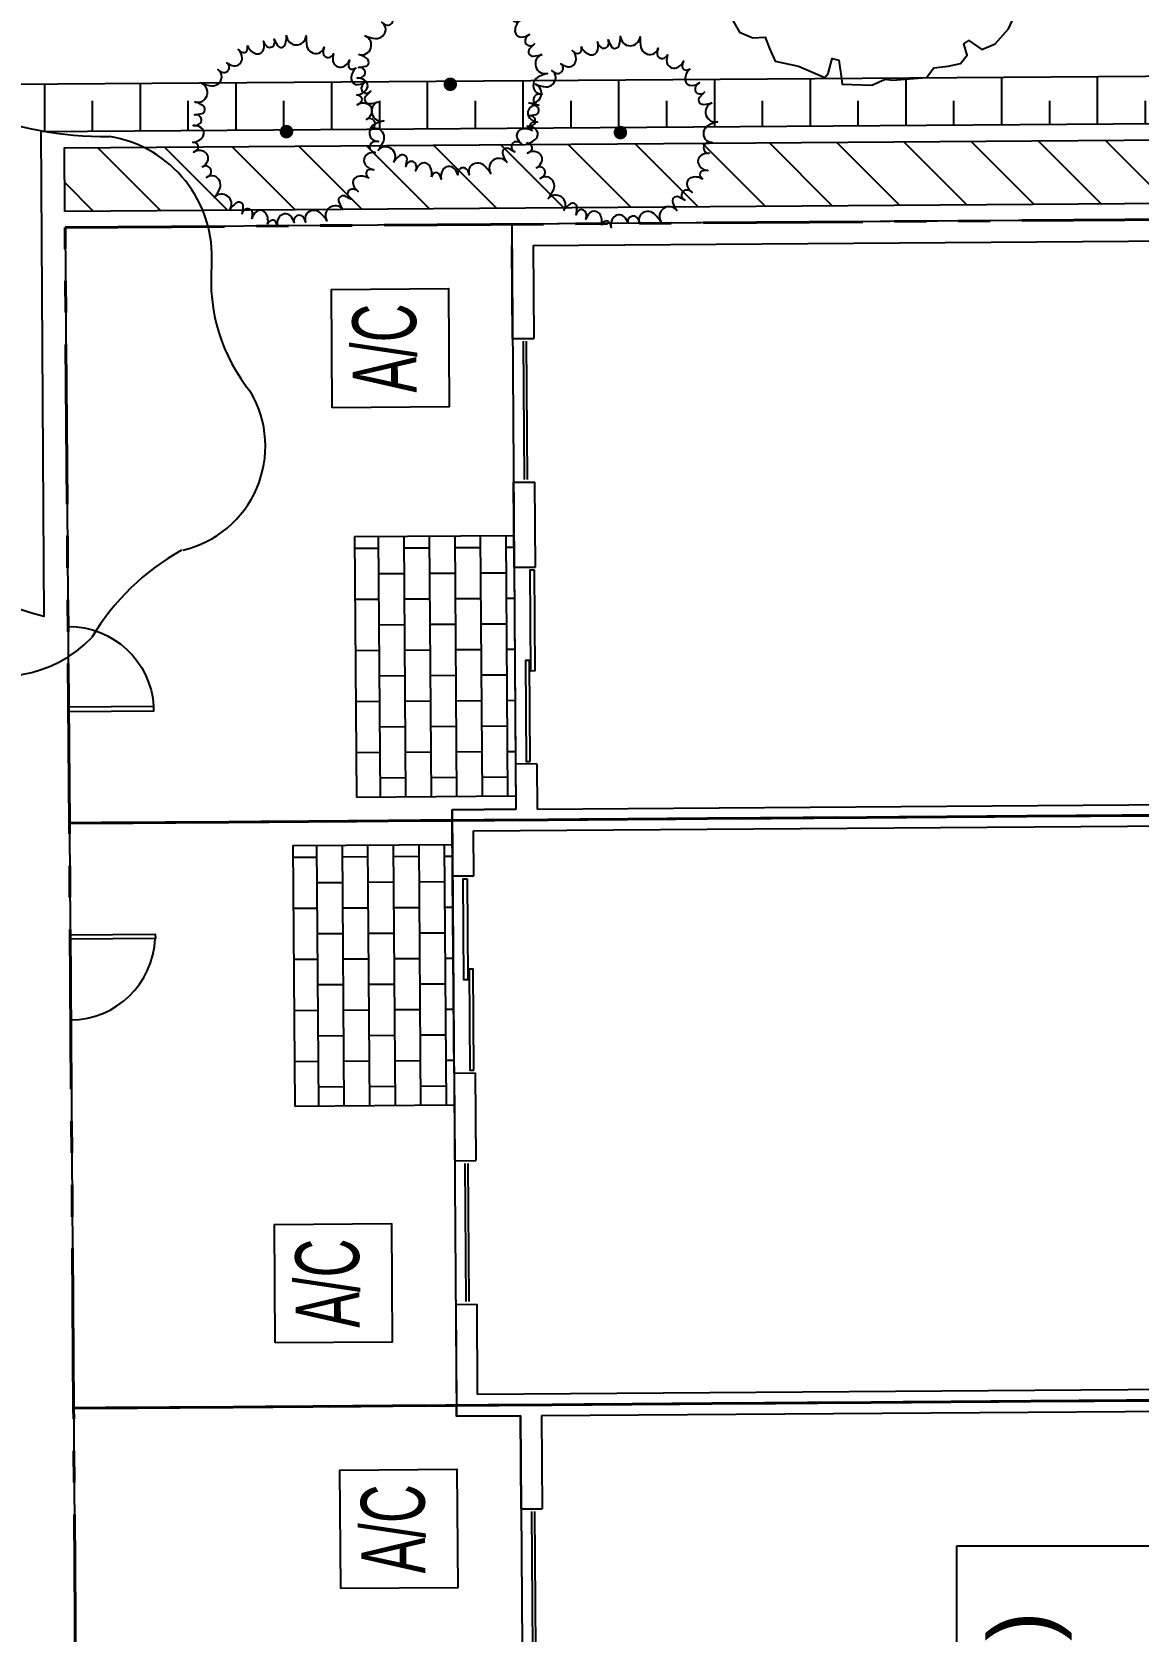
# Model space of a CAD drawing. Header units: feet. Extents: x 919634 to 928945, y 707022 to 708026.
# Drawn here: x 920717.7 to 920752.4, y 707408.5 to 707458.6 of the extents above; entities that cross this region are included whole.
import ezdxf

# ---------------------------------------------------------------- set-up
doc = ezdxf.new("R2010")
doc.units = ezdxf.units.FT
doc.header["$LTSCALE"] = 20
doc.header["$MEASUREMENT"] = 0
doc.linetypes.add('Site Plan$0$PHANTOM2', pattern=[1.25, 0.625, -0.125, 0.125, -0.125, 0.125, -0.125])
for name, color, linetype in [('-u-site-xref', 7, 'Continuous'), ('LK-TREE-050M', 2, 'Continuous'), ('LK-TREE-TRNK', 32, 'Continuous'), ('LP-PATT-SHAR', 4, 'Continuous'), ('LP-SHAR-BRDR-CONT', 123, 'Continuous'), ('LP-TREE', 15, 'Continuous'), ('Site Plan$0$-u-site-bldg ID', 7, 'Continuous'), ('Site Plan$0$-u-site-bldg_interior', 252, 'Continuous'), ('Site Plan$0$-u-site-fence', 4, 'Site Plan$0$FENCELINE1'), ('Site Plan$0$A-DOOR-EXT_WINDOWS', 253, 'Continuous'), ('Site Plan$0$A-HVAC-EXT', 253, 'Continuous'), ('Site Plan$0$SP-LOT PAVERS', 254, 'Continuous')]:
    doc.layers.add(name, color=color, linetype=linetype)
for name, color, linetype, lineweight in [('Site Plan$0$SP-LOT LINES', 252, 'Site Plan$0$PHANTOM2', 40), ('Site Plan$0$SP-SIDEWALK', 2, 'Continuous', 25), ('SP-BUILDING-FOOTPRINT', 1, 'Continuous', 25)]:
    doc.layers.add(name, color=color, linetype=linetype, lineweight=lineweight)
doc.layers.get('-u-site-xref').off()
doc.styles.add('Site Plan$0$ARIAL', font='arial.ttf')
doc.linetypes.add('Site Plan$0$FENCELINE1', pattern='A,0.25,-0.1,[133,ltypeshp.shx,S=0.1,R=0,X=-0.1,Y=0],-0.1,1', length=1.45)

# ---------------------------------------------------------------- blocks, each defined once
blk = doc.blocks.new('Site Plan$0$A$C05C92244')
at = {"layer": 'Site Plan$0$A-DOOR-EXT_WINDOWS'}
blk.add_lwpolyline([(32, 32.05), (32, 0.04), (30.4, 0.04), (30.4, 32.05)], close=True, dxfattribs=at)
blk.add_arc((32.08, 32.08), 32.08, 180.05734, 267.00506, dxfattribs=at)
blk = doc.blocks.new('Site Plan')
at = {"layer": 'Site Plan$0$SP-LOT PAVERS', "extrusion": (7.49369e-08, 5.42145e-10, 1)}
h = blk.add_hatch(dxfattribs=at)
h.set_pattern_fill('AR-B816', color=256, scale=0.1, angle=90.4145)
h.set_pattern_definition([(90.41450948, (1636530.8217, -210642.2974), (-0.7999790646, -0.00578759365), []), (180.41450948, (1636530.8217, -210642.2974), (-0.7941914709, -0.80576665823), [0.8, -0.8])])
h.paths.add_polyline_path([(920727.858, 707442.835), (920727.917, 707434.668), (920732.917, 707434.705), (920732.858, 707442.871)])
h = blk.add_hatch(dxfattribs=at)
h.set_pattern_fill('AR-B816', color=256, scale=0.1, angle=90.4145)
h.set_pattern_definition([(90.41450948, (1636528.8917, -210651.9783), (-0.7999790646, -0.00578759365), []), (180.41450948, (1636528.8917, -210651.9783), (-0.7941914709, -0.80576665823), [0.8, -0.8])])
h.paths.add_polyline_path([(920725.928, 707433.154), (920725.987, 707424.988), (920730.987, 707425.024), (920730.928, 707433.19)])
at = {"layer": 'Site Plan$0$-u-site-bldg_interior', "extrusion": (7.49369e-08, 5.42145e-10, 1)}
for p, q in [((920773.203, 707452.915, 0), (920732.787, 707452.623, 0)), ((920732.787, 707452.623, 0), (920732.792, 707451.954, 0)), ((920732.813, 707449.038, 0), (920732.792, 707451.954, 0)), ((920733.459, 707451.959, 0), (920771.875, 707452.237, 0)), ((920733.459, 707451.959, 0), (920733.48, 707449.042, 0)), ((920732.813, 707449.038, 0), (920733.48, 707449.042, 0)), ((920733.143, 707448.957, 0), (920733.175, 707444.623, 0)), ((920733.236, 707448.957, 0), (920733.267, 707444.624, 0)), ((920732.846, 707444.538, 0), (920733.513, 707444.542, 0)), ((920733.532, 707441.876, 0), (920733.513, 707444.542, 0)), ((920732.865, 707441.871, 0), (920733.532, 707441.876, 0)), ((920732.865, 707441.871, 0), (920732.91, 707435.705, 0)), ((920732.865, 707441.871, 0), (920732.91, 707435.705, 0)), ((920733.576, 707435.709, 0), (920732.91, 707435.705, 0)), ((920732.91, 707435.705, 0), (920732.92, 707434.288, 0)), ((920733.576, 707435.709, 0), (920733.587, 707434.293, 0)), ((920730.92, 707434.273, 0), (920732.92, 707434.288, 0)), ((920730.923, 707433.94, 0), (920730.92, 707434.273, 0)), ((920733.587, 707434.293, 0), (920776.586, 707434.604, 0)), ((920730.935, 707432.19, 0), (920730.922, 707433.94, 0)), ((920731.592, 707433.612, 0), (920767.341, 707433.87, 0)), ((920731.602, 707432.195, 0), (920731.592, 707433.612, 0)), ((920731.602, 707432.195, 0), (920730.935, 707432.19, 0)), ((920730.98, 707426.024, 0), (920730.935, 707432.19, 0)), ((920730.98, 707426.024, 0), (920730.935, 707432.19, 0)), ((920730.98, 707426.024, 0), (920731.646, 707426.029, 0)), ((920730.98, 707426.024, 0), (920731, 707423.274, 0)), ((920731.646, 707426.029, 0), (920731.666, 707423.279, 0)), ((920731, 707423.274, 0), (920731.666, 707423.279, 0)), ((920731.361, 707418.86, 0), (920731.33, 707423.193, 0)), ((920731.453, 707418.86, 0), (920731.422, 707423.193, 0)), ((920731.032, 707418.774, 0), (920731.699, 707418.779, 0)), ((920731.719, 707415.945, 0), (920731.699, 707418.779, 0)), ((920770.135, 707416.223, 0), (920731.719, 707415.945, 0)), ((920731.058, 707415.268, 0), (920731.055, 707415.607, 0)), ((920733.058, 707415.282, 0), (920731.058, 707415.268, 0)), ((920733.079, 707412.366, 0), (920733.058, 707415.282, 0)), ((920733.724, 707415.287, 0), (920772.14, 707415.565, 0)), ((920733.724, 707415.287, 0), (920733.745, 707412.371, 0)), ((920733.079, 707412.366, 0), (920733.745, 707412.371, 0)), ((920733.409, 707412.285, 0), (920733.44, 707407.952, 0)), ((920733.501, 707412.285, 0), (920733.532, 707407.952, 0))]:
    blk.add_line(p, q, dxfattribs=at)
at = {"layer": 'Site Plan$0$-u-site-bldg_interior', "ltscale": 0.25, "extrusion": (7.49369e-08, 5.42145e-10, 1)}
for p, q in [((920732.865, 707441.871, 0), (920732.846, 707444.538, 0)), ((920731.032, 707418.774, 0), (920731.055, 707415.607, 0))]:
    blk.add_line(p, q, dxfattribs=at)
at = {"layer": 'Site Plan$0$-u-site-bldg_interior', "extrusion": (7.49369e-08, 5.42145e-10, 1), "elevation": 0.069}
for points in [[(920733.487, 707441.792), (920733.51, 707438.623), (920733.385, 707438.622), (920733.362, 707441.791)], [(920733.363, 707435.791), (920733.341, 707438.955), (920733.216, 707438.954), (920733.238, 707435.79)], [(920731.39, 707432.11), (920731.413, 707428.946), (920731.288, 707428.945), (920731.265, 707432.109)], [(920731.6, 707426.112), (920731.577, 707429.281), (920731.452, 707429.28), (920731.475, 707426.111)]]:
    blk.add_lwpolyline(points, close=True, dxfattribs=at)
at = {"layer": 'Site Plan$0$-u-site-fence', "ltscale": 0.15, "extrusion": (7.49369e-08, 5.42145e-10, 1)}
for p, q in [((920732.787, 707452.621, 0), (920718.788, 707452.52, 0)), ((920718.788, 707452.52, 0), (920719.61, 707338.856, 0)), ((920730.923, 707433.94, 0), (920718.923, 707433.853, 0)), ((920731.055, 707415.607, 0), (920719.055, 707415.52, 0))]:
    blk.add_line(p, q, dxfattribs=at)
at = {"layer": 'Site Plan$0$A-HVAC-EXT', "extrusion": (7.49369e-08, 5.42145e-10, 1), "elevation": 0.069}
for points in [[(920727.162, 707446.87), (920727.135, 707450.582), (920730.802, 707450.609), (920730.829, 707446.897)], [(920725.374, 707417.566), (920725.347, 707421.278), (920729.014, 707421.304), (920729.041, 707417.593)], [(920727.43, 707409.869), (920727.403, 707413.581), (920731.07, 707413.607), (920731.096, 707409.896)]]:
    blk.add_lwpolyline(points, close=True, dxfattribs=at)
at = {"layer": 'Site Plan$0$SP-LOT LINES', "ltscale": 0.4, "extrusion": (7.49369e-08, 5.42145e-10, 1)}
for p, q in [((920718.788, 707452.52, 0), (920808.786, 707453.171, 0)), ((920718.923, 707433.853, 0), (920718.788, 707452.52, 0)), ((920808.921, 707434.504, 0), (920718.923, 707433.853, 0)), ((920718.923, 707433.853, 0), (920808.921, 707434.504, 0)), ((920719.055, 707415.52, 0), (920718.923, 707433.853, 0)), ((920719.055, 707415.52, 0), (920809.054, 707416.172, 0)), ((920809.054, 707416.172, 0), (920719.055, 707415.52, 0)), ((920719.188, 707397.188, 0), (920719.055, 707415.52, 0))]:
    blk.add_line(p, q, dxfattribs=at)
at = {"layer": 'Site Plan$0$SP-SIDEWALK', "extrusion": (7.49369e-08, 5.42145e-10, 1)}
for p, q in [((920727.858, 707442.835, 0), (920732.858, 707442.871, 0)), ((920727.858, 707442.835, 0), (920727.917, 707434.668, 0)), ((920727.917, 707434.668, 0), (920732.917, 707434.705, 0)), ((920725.928, 707433.154, 0), (920730.928, 707433.19, 0)), ((920725.928, 707433.154, 0), (920725.987, 707424.988, 0)), ((920725.987, 707424.988, 0), (920730.987, 707425.024, 0))]:
    blk.add_line(p, q, dxfattribs=at)
at = {"layer": 'Site Plan$0$-u-site-fence', "ltscale": 0.01, "extrusion": (7.49369e-08, 5.42145e-10, 1)}
for p, xscale, yscale, zscale, rotation in [((920721.549, 707440.039, 0.069), -0.08333333333333336, 0.08333333333333334, 0.08333333333333334, 90.41450949949316), ((920721.638, 707427.706, 0.069), 0.08333333333333333, 0.08333333333333333, 0.08333333333333333, 90.4145094568818)]:
    blk.add_blockref('Site Plan$0$A$C05C92244', p, dxfattribs=dict(at, xscale=xscale, yscale=yscale, zscale=zscale, rotation=rotation))
at = {"layer": 'Site Plan$0$-u-site-bldg ID', "insert": (920747.737, 707396.266), "char_height": 2, "width": 27.88033, "attachment_point": 2, "rotation": 90, "style": 'Site Plan$0$ARIAL', "bg_fill": 19, "box_fill_scale": 1.5, "bg_fill_color": 256, "bg_fill_transparency": 0}
blk.add_mtext("BLDG. 15 (6-UNITS)\\PVILLA\\PF.F. 14.50' N.A.V.D.", dxfattribs=at)
at = {"layer": 'Site Plan$0$A-HVAC-EXT', "extrusion": (7.49369e-08, 5.42145e-10, 1), "style": 'Site Plan$0$ARIAL', "width": 0.6}
for p in [(920729.807, 707447.348, 0.069), (920728.019, 707418.044, 0.069), (920730.075, 707410.346, 0.069)]:
    blk.add_text('A/C', height=2, rotation=90.4145, dxfattribs=at).set_placement(p)
blk = doc.blocks.new('TREE-SIMP-050')
at = {"layer": 'LK-TREE-050M'}
for points in [[(-0.2173, 0.4774, 0.231941), (-0.1676, 0.4322, 0.403646), (-0.125, 0.4596, 0.128377), (-0.1268, 0.5029, 0.200456), (-0.1115, 0.4756, 0.512109), (-0.0684, 0.4834, 0.244908), (-0.0689, 0.5143, 0.019838), (-0.0501, 0.4776, 0.649211), (-0.0063, 0.487, 0.098861), (0, 0.5364)], [(-0.5063, 0.1645, 0.92387), (-0.4723, 0.2684, 0.068201), (-0.4145, 0.2543, 0.418161), (-0.3587, 0.3047, 0.237434), (-0.3804, 0.3441, 0.084258), (-0.3574, 0.3298, 0.532572), (-0.3181, 0.3586, 0.225968), (-0.3305, 0.3825, 0.121249), (-0.2921, 0.3656, 0.454143), (-0.2462, 0.4083, 0.210611), (-0.2682, 0.456, 0.143881), (-0.2384, 0.4387, 0.352237), (-0.2169, 0.456, 0.123809), (-0.2175, 0.4779)], [(0, 0.5324, 0.92387), (0.1093, 0.5322, 0.068201), (0.1138, 0.4728, 0.418161), (0.1789, 0.4353, 0.237434), (0.2097, 0.4682, 0.084258), (0.2032, 0.4418, 0.532572), (0.2428, 0.4134, 0.225968), (0.2616, 0.4325, 0.121249), (0.2574, 0.3908, 0.454143), (0.3122, 0.3603, 0.210611), (0.3508, 0.396, 0.143881), (0.3436, 0.3623, 0.352237), (0.3667, 0.3472, 0.123809), (0.3873, 0.3545)], [(0.3869, 0.3542, 0.231941), (0.3592, 0.293, 0.403646), (0.3985, 0.2609, 0.128377), (0.4391, 0.276, 0.200456), (0.4178, 0.253, 0.512109), (0.4386, 0.2144, 0.244908), (0.4678, 0.2244, 0.019838), (0.4387, 0.1953, 0.649211), (0.4612, 0.1565, 0.098861), (0.5102, 0.1658)], [(-0.5212, -0.0592, 0.231941), (-0.4628, -0.0259, 0.403646), (-0.4758, 0.0231, 0.128377), (-0.5175, 0.0348, 0.200456), (-0.4867, 0.041, 0.512109), (-0.4809, 0.0843, 0.244908), (-0.5104, 0.0934, 0.019838), (-0.4697, 0.0999, 0.649211), (-0.4651, 0.1445, 0.098861), (-0.5102, 0.1658)], [(0.5063, 0.1645, 0.92387), (0.5399, 0.0605, 0.068201), (0.4848, 0.0379, 0.418161), (0.4693, -0.0356, 0.237434), (0.5101, -0.0548, 0.084258), (0.4829, -0.0567, 0.532572), (0.4682, -0.1032, 0.225968), (0.4922, -0.1152, 0.121249), (0.4512, -0.124, 0.454143), (0.4392, -0.1856, 0.210611), (0.4851, -0.2113, 0.143881), (0.4507, -0.2148, 0.352237), (0.4435, -0.2414, 0.123809), (0.4569, -0.2588)], [(-0.3129, -0.4307, 0.92387), (-0.4012, -0.3663, 0.068201), (-0.3699, -0.3156, 0.418161), (-0.4006, -0.247, 0.237434), (-0.4449, -0.2555, 0.084258), (-0.424, -0.238, 0.532572), (-0.4394, -0.1917, 0.225968), (-0.4659, -0.1961, 0.121249), (-0.4379, -0.1649, 0.454143), (-0.4644, -0.108, 0.210611), (-0.5166, -0.1142, 0.143881), (-0.4909, -0.0912, 0.352237), (-0.5007, -0.0653, 0.123809), (-0.5217, -0.0592)], [(0.4564, -0.2585, 0.231941), (0.3896, -0.2511, 0.403646), (0.3713, -0.2984, 0.128377), (0.3982, -0.3324, 0.200456), (0.3697, -0.3192, 0.512109), (0.3395, -0.3509, 0.244908), (0.358, -0.3756, 0.019838), (0.3213, -0.3569, 0.649211), (0.2913, -0.3902, 0.098861), (0.3153, -0.434)], [(-0.1048, -0.5139, 0.231941), (-0.1184, -0.4481, 0.403646), (-0.169, -0.4453, 0.128377), (-0.193, -0.4814, 0.200456), (-0.1894, -0.4503, 0.512109), (-0.2288, -0.4313, 0.244908), (-0.2465, -0.4565, 0.019838), (-0.2402, -0.4158, 0.649211), (-0.2811, -0.3977, 0.098861), (-0.3153, -0.434)], [(0.3129, -0.4307, 0.92387), (0.2244, -0.4948, 0.068201), (0.1859, -0.4494, 0.418161), (0.1111, -0.4573, 0.237434), (0.1055, -0.502, 0.084258), (0.0953, -0.4768, 0.532572), (0.0466, -0.4771, 0.225968), (0.0426, -0.5037, 0.121249), (0.0215, -0.4675, 0.454143), (-0.0408, -0.4751, 0.210611), (-0.051, -0.5266, 0.143881), (-0.065, -0.495, 0.352237), (-0.0926, -0.4964, 0.123809), (-0.1049, -0.5145)]]:
    blk.add_lwpolyline(points, format="xyb", dxfattribs=at)
at = {"layer": 'LK-TREE-TRNK', "const_width": 0.0375}
blk.add_lwpolyline([(-0.0188, 0, 1), (0.0187, 0, 1)], format="xyb", close=True, dxfattribs=at)
blk = doc.blocks.new('TREE-SIMP-005')
at = {"layer": 'LK-TREE-050M'}
for centre, radius, start, end in [((-0.0838, 0.274), 0.241, 69.6603, 159.1137), ((0.2415, 1.0962), 0.6433, 247.9485, 270.591), ((0.2136, 0.2365), 0.2192, 356.1089, 80.9259), ((-0.4875, 0.4275), 0.1909, 291.9961, 339.2866), ((-0.3443, 0.0855), 0.1799, 113.509, 209.6004), ((0.7466, 0.1943), 0.3156, 175.0254, 219.3558), ((-0.6576, -0.1441), 0.2109, 348.5774, 41.8886), ((0.3365, -0.1024), 0.1921, 283.2701, 30.1865), ((-0.265, -0.2198), 0.189, 169.6437, 258.5101), ((0.5862, -0.6645), 0.4289, 119.013, 149.3179), ((-0.2766, -0.7487), 0.3447, 48.5313, 94.3414), ((0.0544, -0.29), 0.2253, 242.861, 316.3019)]:
    blk.add_arc(centre, radius, start, end, dxfattribs=at)
at = {"layer": 'LK-TREE-TRNK', "const_width": 0.0375}
blk.add_lwpolyline([(-0.0188, 0, 1), (0.0187, 0, 1)], format="xyb", close=True, dxfattribs=at)
blk = doc.blocks.new('TREE-SIMP-025')
at = {"layer": 'LK-TREE-050M'}
blk.add_lwpolyline([(-0.0251, 0.4987), (-0.0316, 0.4615), (-0.0426, 0.4593), (-0.0579, 0.4943), (-0.1018, 0.4965), (-0.1105, 0.479), (-0.1543, 0.4702), (-0.1872, 0.4702), (-0.2157, 0.4418), (-0.2595, 0.4286), (-0.2595, 0.398), (-0.2792, 0.3826), (-0.3011, 0.3958), (-0.345, 0.3826), (-0.3515, 0.3542), (-0.3866, 0.3323), (-0.3954, 0.3104), (-0.3997, 0.2863), (-0.3778, 0.2666), (-0.3932, 0.2469), (-0.4392, 0.2534), (-0.4611, 0.2053), (-0.4523, 0.1549), (-0.4742, 0.1308), (-0.494, 0.098), (-0.5115, 0.052), (-0.5005, 0.017), (-0.4633, 0.017), (-0.4589, -0.0137), (-0.5005, -0.0203), (-0.5093, -0.0466), (-0.4874, -0.1276), (-0.4699, -0.1341), (-0.4633, -0.1867), (-0.4479, -0.213), (-0.426, -0.2809), (-0.3954, -0.2918), (-0.3625, -0.2677), (-0.3515, -0.2918), (-0.38, -0.3312), (-0.3581, -0.3685), (-0.3231, -0.3838), (-0.2902, -0.3816), (-0.2792, -0.4122), (-0.2639, -0.4451), (-0.2025, -0.4582), (-0.1324, -0.4889), (-0.1237, -0.4779), (-0.1127, -0.4385), (-0.0952, -0.4429), (-0.0886, -0.4911), (-0.0864, -0.5064), (-0.0075, -0.5086), (0.0275, -0.4933), (0.0472, -0.4955), (0.1371, -0.4889), (0.1568, -0.4626), (0.194, -0.4582), (0.2269, -0.4517), (0.2444, -0.4298), (0.2357, -0.3991), (0.2488, -0.3904), (0.2839, -0.4144), (0.3189, -0.3991), (0.354, -0.3597), (0.3693, -0.3268), (0.4153, -0.2831), (0.4197, -0.2655), (0.4526, -0.248), (0.4526, -0.2152), (0.4175, -0.1998), (0.4285, -0.1736), (0.4833, -0.1714), (0.4986, -0.1276), (0.4898, -0.0772), (0.5118, -0.0531), (0.5008, -0.0247), (0.4986, 0.0191), (0.4614, 0.0235), (0.457, 0.0498), (0.4986, 0.0673), (0.4811, 0.1461), (0.4657, 0.2294), (0.446, 0.2337), (0.4088, 0.2907), (0.3825, 0.3016), (0.3715, 0.341), (0.3562, 0.3607), (0.3233, 0.341), (0.3102, 0.3564), (0.3211, 0.3892), (0.2992, 0.4133), (0.2554, 0.433), (0.2203, 0.4352), (0.2028, 0.4571), (0.1612, 0.4834), (0.1327, 0.4374), (0.1174, 0.4505), (0.1239, 0.4943), (0.0779, 0.4965), (0.0407, 0.4878), (0.0034, 0.4965)], close=True, dxfattribs=at)
at = {"layer": 'LK-TREE-TRNK', "const_width": 0.0375}
blk.add_lwpolyline([(-0.0188, 0, 1), (0.0187, 0, 1)], format="xyb", close=True, dxfattribs=at)

msp = doc.modelspace()

# ---------------------------------------------------------------- block references
at = {"layer": '-u-site-xref'}
msp.add_blockref('Site Plan', (0, 0), dxfattribs=at)

# ---------------------------------------------------------------- next in the draw order: hatches: boundary and pattern name
at = {"layer": 'LP-PATT-SHAR'}
h = msp.add_hatch(dxfattribs=at)
h.set_pattern_fill('ANSI33', color=256, scale=12, angle=45)
h.set_pattern_definition([(90, (920409.1468, 707331.992), (-3, 0), []), (90, (920410.6468, 707333.492), (-3, 0), [1.5, -0.75])])
edge = h.paths.add_edge_path()
edge.add_line((920717.069, 707457.007), (920780.849, 707457.462))
edge.add_line((920780.849, 707457.462), (920780.86, 707455.963))
edge.add_line((920780.86, 707455.963), (920718.029, 707455.517))
edge.add_line((920718.029, 707455.517), (920718.125, 707440.332))
edge.add_arc((920720.189, 707448.833), 8.749, 110.8918, 256.3545, ccw=False)
h = msp.add_hatch(dxfattribs=at)
h.set_pattern_fill('ANSI31', color=256, scale=12, angle=90)
h.set_pattern_definition([(135, (920721.7857, 707453.0384), (-1.06066, -1.06066), [])])
h.paths.add_polyline_path([(920718.784, 707453.019), (920718.769, 707455.019), (920780.863, 707455.468), (920780.878, 707453.468)])

# ---------------------------------------------------------------- next in the draw order: linework, layer by layer
at = {"layer": 'LP-SHAR-BRDR-CONT', "elevation": 0}
msp.add_lwpolyline([(920717.069, 707457.007), (920780.849, 707457.462), (920780.86, 707455.963), (920718.029, 707455.517), (920718.125, 707440.332, -0.736339), (920717.069, 707457.007)], format="xyb", close=True, dxfattribs=at)
msp.add_lwpolyline([(920718.784, 707453.019), (920718.769, 707455.019), (920780.863, 707455.468), (920780.878, 707453.468)], close=True, dxfattribs=at)
at = {"layer": 'SP-BUILDING-FOOTPRINT', "extrusion": (7.49369e-08, 5.42145e-10, 1), "elevation": 0.069}
msp.add_lwpolyline([(920733.614, 707338.957), (920777.111, 707339.272), (920777.056, 707346.511), (920776.39, 707346.506), (920776.309, 707357.6), (920776.559, 707357.602), (920776.476, 707369.101), (920769.143, 707369.048), (920769.094, 707375.881), (920773.093, 707375.91), (920772.939, 707397.237), (920777.522, 707397.27), (920777.485, 707402.448), (920777.818, 707402.451), (920777.77, 707409.094), (920781.437, 707409.132), (920781.387, 707415.965), (920773.471, 707415.908), (920773.469, 707416.244), (920770.802, 707416.224), (920770.721, 707427.322), (920775.971, 707427.36), (920775.924, 707433.932), (920777.257, 707433.942), (920777.22, 707439.12), (920777.553, 707439.122), (920777.505, 707445.766), (920781.171, 707445.804), (920781.122, 707452.637), (920773.205, 707452.578), (920773.203, 707452.915), (920732.787, 707452.621), (920732.92, 707434.288), (920730.92, 707434.273), (920731.058, 707415.268), (920733.058, 707415.282), (920733.34, 707376.289), (920731.34, 707376.275), (920731.477, 707357.275), (920733.477, 707357.29), (920733.614, 707338.957)], dxfattribs=at)

# ---------------------------------------------------------------- next in the draw order: block references
at = {"layer": 'LP-TREE'}
for name, p, xscale, yscale, zscale in [('TREE-SIMP-025', (920744.167, 707463), 11.82782621307909, 11.82782621307909, 15.03416260495856), ('TREE-SIMP-050', (920730.861, 707457.009, 0), 5.644272837357521, 5.644272837357521, 6.584984976917108), ('TREE-SIMP-050', (920725.727, 707455.524, 0), 5.644272837357521, 5.644272837357521, 6.584984976917108), ('TREE-SIMP-050', (920736.194, 707455.495, 0), 5.644272837357521, 5.644272837357521, 6.584984976917108), ('TREE-SIMP-005', (920715.831, 707447.462, 0), 17.4705586228176, 17.4705586228176, 18.91141011540282)]:
    msp.add_blockref(name, p, dxfattribs=dict(at, xscale=xscale, yscale=yscale, zscale=zscale))

doc.saveas('drawing.dxf')
